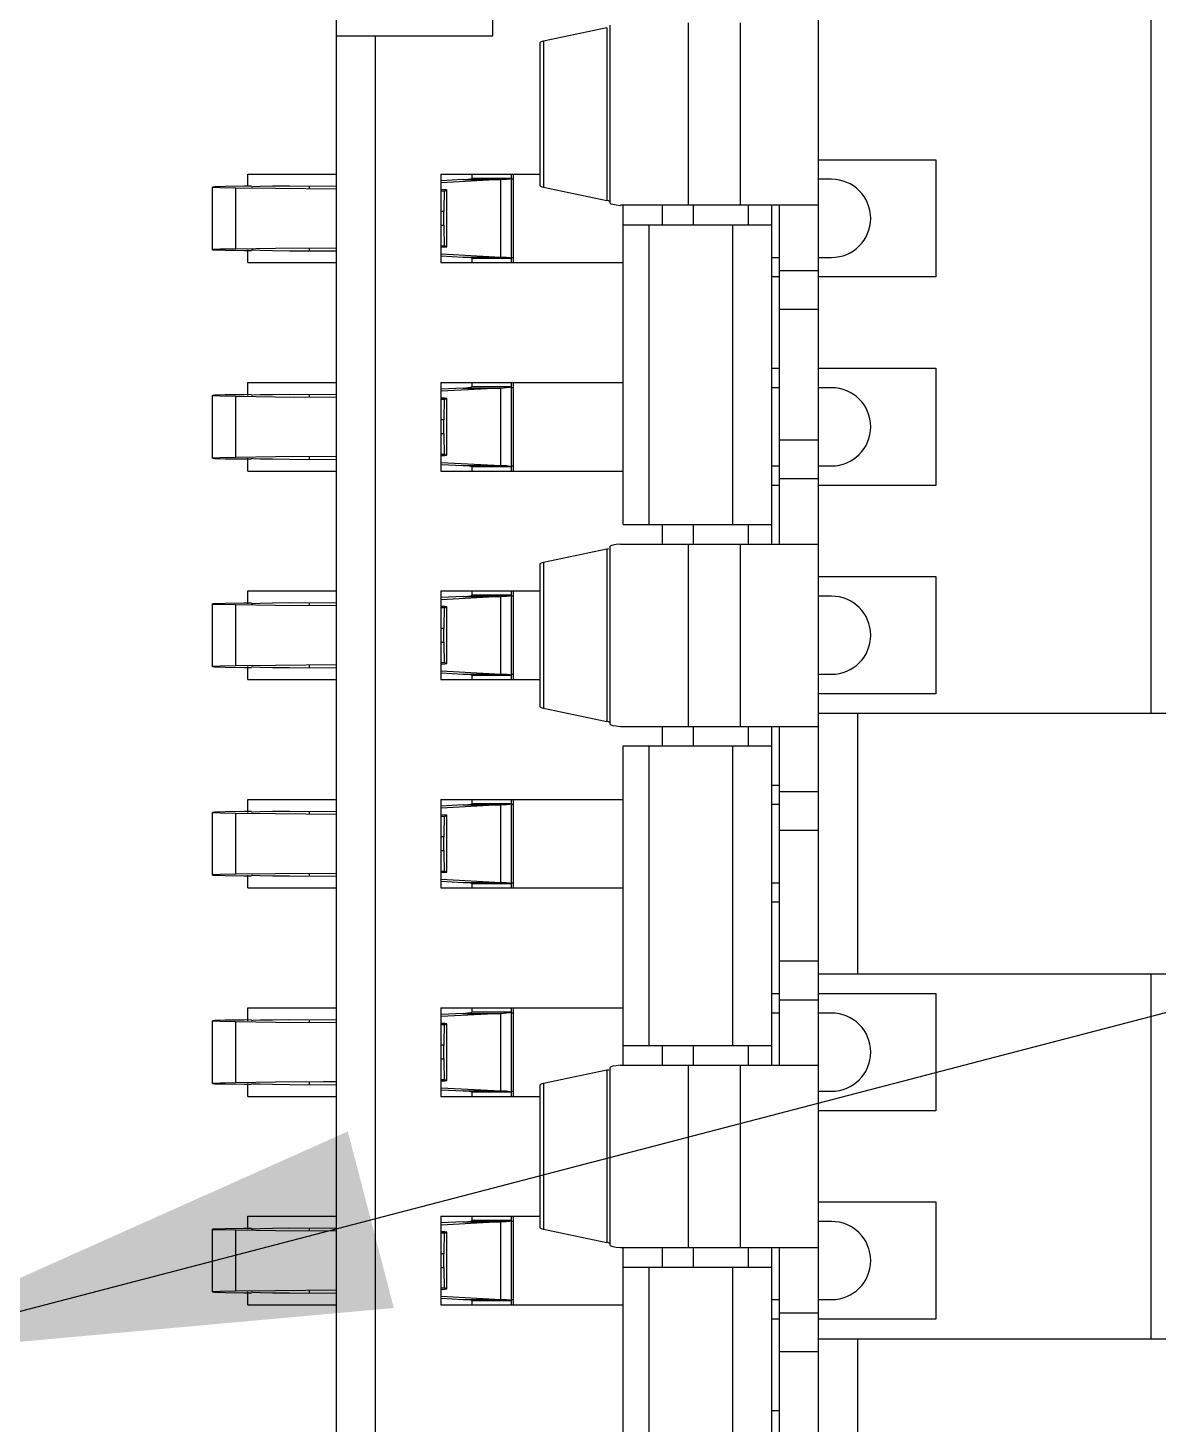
# Model space of a CAD drawing. Header units: millimetres. Extents: x 0 to 841, y 0 to 594.
# Drawn here: x 363.89 to 368.23, y 372.59 to 377.95 of the extents above; entities that cross this region are included whole.
import ezdxf

# ---------------------------------------------------------------- set-up
doc = ezdxf.new("R2010")
doc.units = ezdxf.units.MM
doc.header["$LTSCALE"] = 46.255
doc.layers.get('0').update_dxf_attribs({"linetype": 'CONTINUOUS'})
doc.layers.add('ASSEM_MEM', color=7, linetype='CONTINUOUS')
doc.layers.add('DETAIL', color=7, linetype='CONTINUOUS')
doc.styles.get("Standard").update_dxf_attribs({"font": 'txt', "width": 0.8})
doc.dimstyles.get("Standard").update_dxf_attribs({"dimtxt": 3, "dimasz": 2.1, "dimexe": 2, "dimexo": 1, "dimtad": 1, "dimzin": 0, "dimdsep": 46, "dimtxsty": 'STANDARD', "dimblk": '_FILLED', "dimblk1": '_FILLED', "dimblk2": '_FILLED', "dimcen": 0.09, "dimazin": 0, "dimtol": 1, "dimtp": 0.01, "dimtm": 0.01, "dimtfac": 1, "dimtofl": 0, "dimtmove": 0, "dimatfit": 3, "dimldrblk": '_FILLED', "dimfxl": 1, "dimtolj": 1, "dimtzin": 0, "dimarcsym": 0})

# ---------------------------------------------------------------- blocks, each defined once
blk = doc.blocks.new('_FILLED')
at = {"color": 0, "linetype": 'BYBLOCK'}
blk.add_solid([(0, 0), (-1, 0.1667), (-1, -0.1667)], dxfattribs=at)

msp = doc.modelspace()

# ---------------------------------------------------------------- linework, layer by layer
at = {"layer": 'ASSEM_MEM', "color": 7, "linetype": 'CONTINUOUS'}
for p, q in [((368.1997, 381.8649), (368.1997, 375.3149)), ((366.9247, 367.1649), (366.9247, 379.6649)), ((365.0747, 367.8149), (365.0747, 379.0149)), ((365.6747, 377.9149), (365.6747, 379.0149)), ((366.1127, 377.9458), (365.8688, 377.8947)), ((366.1127, 377.9458), (366.1127, 377.284)), ((366.1247, 377.2733), (366.1247, 377.9565)), ((366.4247, 377.9649), (366.4247, 377.2649)), ((366.6247, 377.2649), (366.6247, 377.9649)), ((365.0747, 377.9149), (365.6747, 377.9149)), ((365.2247, 368.9149), (365.2247, 377.9149)), ((365.8568, 377.3401), (365.8568, 377.8896)), ((365.8688, 377.8947), (365.8688, 377.3351)), ((366.9247, 377.4399), (367.3747, 377.4399)), ((367.3747, 377.4399), (367.3747, 376.9899)), ((364.7347, 377.3849), (365.0747, 377.3849)), ((364.7347, 377.3383), (364.7347, 377.3849)), ((364.8949, 377.3389), (364.8298, 377.3382)), ((364.8949, 377.3389), (365.0747, 377.34)), ((364.972, 377.3302), (364.972, 377.3394)), ((365.4747, 377.3849), (365.8568, 377.3849)), ((365.4747, 377.3849), (365.4747, 377.0449)), ((365.5604, 377.3638), (365.4761, 377.3592)), ((365.7052, 377.3638), (365.4765, 377.3513)), ((365.5604, 377.3638), (365.7052, 377.3638)), ((365.5947, 377.3849), (365.5947, 377.3691)), ((365.5947, 377.3691), (365.7447, 377.3691)), ((365.7447, 377.3682), (365.5947, 377.3682)), ((365.7052, 377.066), (365.7052, 377.3638)), ((365.7447, 377.3849), (365.7447, 377.3691)), ((365.7447, 377.3682), (365.7447, 377.0616)), ((365.7547, 377.3649), (365.7447, 377.3649)), ((365.7547, 377.0449), (365.7547, 377.3849)), ((366.9747, 377.3649), (366.9247, 377.3649)), ((364.5987, 377.0947), (364.5987, 377.3351)), ((364.6891, 377.3325), (364.841, 377.3305)), ((364.6891, 377.0973), (364.6891, 377.3325)), ((364.841, 377.3305), (365.0747, 377.3288)), ((365.4747, 377.3211), (365.4901, 377.3211)), ((365.4901, 377.3211), (365.498, 377.3236)), ((365.498, 377.3236), (365.4983, 377.3238)), ((365.498, 377.1062), (365.498, 377.3236)), ((365.4983, 377.106), (365.4983, 377.3238)), ((365.8688, 377.3351), (366.1127, 377.284)), ((365.4865, 377.2411), (365.4747, 377.2411)), ((365.4865, 377.1886), (365.4865, 377.2411)), ((366.9247, 377.2649), (366.1648, 377.2649)), ((366.1747, 376.0399), (366.1747, 377.2649)), ((366.3247, 377.2649), (366.3247, 377.1899)), ((366.4447, 377.1899), (366.4447, 377.2649)), ((366.6547, 377.2649), (366.6547, 377.1899)), ((366.7447, 375.9649), (366.7447, 377.2649)), ((366.7747, 375.9649), (366.7747, 377.2649)), ((365.4747, 377.1886), (365.4865, 377.1886)), ((366.1747, 377.1899), (366.7447, 377.1899)), ((366.2747, 376.0399), (366.2747, 377.1899)), ((366.5947, 377.1899), (366.5947, 376.0399)), ((364.8409, 377.0993), (364.6891, 377.0973)), ((364.7347, 377.0449), (364.7347, 377.0947)), ((364.8298, 377.0916), (364.8949, 377.0909)), ((365.0747, 377.101), (364.8409, 377.0993)), ((364.8949, 377.0909), (365.0747, 377.0898)), ((364.972, 377.0904), (364.972, 377.0996)), ((365.4901, 377.1087), (365.4747, 377.1087)), ((365.4765, 377.0785), (365.7052, 377.066)), ((365.4901, 377.1087), (365.498, 377.1062)), ((365.4983, 377.106), (365.498, 377.1062)), ((364.7347, 377.0449), (365.0747, 377.0449)), ((365.4747, 377.0449), (366.1747, 377.0449)), ((365.4761, 377.0706), (365.5604, 377.066)), ((365.5604, 377.066), (365.7052, 377.066)), ((365.7447, 377.0616), (365.5947, 377.0616)), ((365.7447, 377.0607), (365.5947, 377.0607)), ((365.5947, 377.0607), (365.5947, 377.0449)), ((365.7447, 377.0616), (365.7402, 377.0631)), ((365.7447, 377.0649), (365.7547, 377.0649)), ((365.7447, 377.0607), (365.7447, 377.0449)), ((366.7447, 377.0649), (366.7747, 377.0649)), ((366.9247, 377.0649), (366.9747, 377.0649)), ((366.7747, 376.9899), (366.7447, 376.9899)), ((366.7747, 377.0149), (366.9247, 377.0149)), ((367.3747, 376.9899), (366.9247, 376.9899)), ((366.9247, 376.8649), (366.7747, 376.8649)), ((366.7447, 376.6399), (366.7747, 376.6399)), ((366.9247, 376.6399), (367.3747, 376.6399)), ((367.3747, 376.6399), (367.3747, 376.1899)), ((364.5987, 376.2947), (364.5987, 376.5351)), ((364.7347, 376.5849), (365.0747, 376.5849)), ((364.7347, 376.5351), (364.7347, 376.5849)), ((364.8949, 376.5389), (364.8298, 376.5382)), ((364.8949, 376.5389), (365.0747, 376.54)), ((364.972, 376.5302), (364.972, 376.5394)), ((365.4747, 376.5849), (366.1747, 376.5849)), ((365.4747, 376.5849), (365.4747, 376.2449)), ((365.5604, 376.5638), (365.4761, 376.5592)), ((365.7052, 376.5638), (365.4765, 376.5513)), ((365.5604, 376.5638), (365.7052, 376.5638)), ((365.5947, 376.5849), (365.5947, 376.5691)), ((365.5947, 376.5691), (365.7447, 376.5691)), ((365.7447, 376.5682), (365.5947, 376.5682)), ((365.7052, 376.266), (365.7052, 376.5638)), ((365.7447, 376.5849), (365.7447, 376.5691)), ((365.7447, 376.5682), (365.7447, 376.2616)), ((365.7547, 376.5649), (365.7447, 376.5649)), ((365.7547, 376.2449), (365.7547, 376.5849)), ((366.7747, 376.5649), (366.7447, 376.5649)), ((366.9747, 376.5649), (366.9247, 376.5649)), ((364.6891, 376.5325), (364.841, 376.5305)), ((364.6891, 376.2973), (364.6891, 376.5325)), ((364.841, 376.5305), (365.0747, 376.5288)), ((365.4747, 376.5211), (365.4901, 376.5211)), ((365.4901, 376.5211), (365.498, 376.5236)), ((365.498, 376.5236), (365.4983, 376.5238)), ((365.498, 376.3062), (365.498, 376.5236)), ((365.4983, 376.306), (365.4983, 376.5238)), ((365.4865, 376.4411), (365.4747, 376.4411)), ((365.4865, 376.3886), (365.4865, 376.4411)), ((365.4747, 376.3886), (365.4865, 376.3886)), ((366.7747, 376.3649), (366.9247, 376.3649)), ((364.8409, 376.2993), (364.6891, 376.2973)), ((364.7347, 376.2449), (364.7347, 376.2947)), ((364.8298, 376.2916), (364.8949, 376.2909)), ((365.0747, 376.301), (364.8409, 376.2993)), ((364.8949, 376.2909), (365.0747, 376.2898)), ((364.972, 376.2904), (364.972, 376.2996)), ((365.4901, 376.3087), (365.4747, 376.3087)), ((365.4761, 376.2706), (365.5604, 376.266)), ((365.4765, 376.2785), (365.7052, 376.266)), ((365.4901, 376.3087), (365.498, 376.3062)), ((365.4983, 376.306), (365.498, 376.3062)), ((364.7347, 376.2449), (365.0747, 376.2449)), ((365.4747, 376.2449), (366.1747, 376.2449)), ((365.5604, 376.266), (365.7052, 376.266)), ((365.7447, 376.2616), (365.5947, 376.2616)), ((365.7447, 376.2607), (365.5947, 376.2607)), ((365.5947, 376.2607), (365.5947, 376.2449)), ((365.7447, 376.2616), (365.7402, 376.2631)), ((365.7447, 376.2649), (365.7547, 376.2649)), ((365.7447, 376.2607), (365.7447, 376.2449)), ((366.7447, 376.2649), (366.7747, 376.2649)), ((366.9247, 376.2149), (366.7747, 376.2149)), ((366.9247, 376.2649), (366.9747, 376.2649)), ((366.7747, 376.1899), (366.7447, 376.1899)), ((367.3747, 376.1899), (366.9247, 376.1899)), ((366.1747, 376.0399), (366.7447, 376.0399)), ((366.3247, 376.0399), (366.3247, 375.9649)), ((366.4447, 375.9649), (366.4447, 376.0399)), ((366.6547, 376.0399), (366.6547, 375.9649)), ((366.1127, 375.9458), (365.8688, 375.8947)), ((366.1127, 375.9458), (366.1127, 375.284)), ((366.1247, 375.2733), (366.1247, 375.9565)), ((366.1648, 375.9649), (366.9247, 375.9649)), ((366.4247, 375.9649), (366.4247, 375.2649)), ((366.6247, 375.2649), (366.6247, 375.9649)), ((365.8688, 375.8947), (365.8688, 375.3351)), ((365.8568, 375.3401), (365.8568, 375.8896)), ((366.9247, 375.8399), (367.3747, 375.8399)), ((367.3747, 375.8399), (367.3747, 375.3899)), ((364.7347, 375.7849), (365.0747, 375.7849)), ((364.7347, 375.7351), (364.7347, 375.7849)), ((365.4747, 375.7849), (365.8568, 375.7849)), ((365.4747, 375.7849), (365.4747, 375.4449)), ((365.5947, 375.7849), (365.5947, 375.7691)), ((365.7447, 375.7849), (365.7447, 375.7691)), ((365.7547, 375.4449), (365.7547, 375.7849)), ((364.5987, 375.4947), (364.5987, 375.7351)), ((364.6891, 375.7325), (364.841, 375.7305)), ((364.6891, 375.4973), (364.6891, 375.7325)), ((364.8949, 375.7389), (364.8298, 375.7382)), ((364.8949, 375.7389), (365.0747, 375.74)), ((364.972, 375.7302), (364.972, 375.7394)), ((365.5604, 375.7638), (365.4761, 375.7592)), ((365.7052, 375.7638), (365.4765, 375.7513)), ((365.5604, 375.7638), (365.7052, 375.7638)), ((365.5947, 375.7691), (365.7447, 375.7691)), ((365.7447, 375.7682), (365.5947, 375.7682)), ((365.7052, 375.466), (365.7052, 375.7638)), ((365.7447, 375.7682), (365.7447, 375.4616)), ((365.7547, 375.7649), (365.7447, 375.7649)), ((366.9747, 375.7649), (366.9247, 375.7649)), ((364.841, 375.7305), (365.0747, 375.7288)), ((365.4747, 375.7211), (365.4901, 375.7211)), ((365.4901, 375.7211), (365.498, 375.7236)), ((365.498, 375.7236), (365.4983, 375.7238)), ((365.498, 375.5062), (365.498, 375.7236)), ((365.4983, 375.506), (365.4983, 375.7238)), ((365.4865, 375.6411), (365.4747, 375.6411)), ((365.4865, 375.5886), (365.4865, 375.6411)), ((365.4747, 375.5886), (365.4865, 375.5886)), ((364.8409, 375.4993), (364.6891, 375.4973)), ((364.7347, 375.4449), (364.7347, 375.4947)), ((364.8298, 375.4916), (364.8949, 375.4909)), ((365.0747, 375.501), (364.8409, 375.4993)), ((364.8949, 375.4909), (365.0747, 375.4898)), ((364.972, 375.4904), (364.972, 375.4996)), ((365.4901, 375.5087), (365.4747, 375.5087)), ((365.4761, 375.4706), (365.5604, 375.466)), ((365.4765, 375.4785), (365.7052, 375.466)), ((365.4901, 375.5087), (365.498, 375.5062)), ((365.4983, 375.506), (365.498, 375.5062)), ((365.5604, 375.466), (365.7052, 375.466)), ((365.7447, 375.4649), (365.7547, 375.4649)), ((366.9247, 375.4649), (366.9747, 375.4649)), ((364.7347, 375.4449), (365.0747, 375.4449)), ((365.4747, 375.4449), (365.8568, 375.4449)), ((365.7447, 375.4616), (365.5947, 375.4616)), ((365.7447, 375.4607), (365.5947, 375.4607)), ((365.5947, 375.4607), (365.5947, 375.4449)), ((365.7447, 375.4616), (365.7402, 375.4631)), ((365.7447, 375.4607), (365.7447, 375.4449)), ((367.3747, 375.3899), (366.9247, 375.3899)), ((365.8688, 375.3351), (366.1127, 375.284)), ((368.5547, 375.3149), (366.9247, 375.3149)), ((367.0747, 374.3149), (367.0747, 375.3149)), ((366.1648, 375.2649), (366.9247, 375.2649)), ((366.3247, 375.2649), (366.3247, 375.1899)), ((366.4447, 375.1899), (366.4447, 375.2649)), ((366.6547, 375.2649), (366.6547, 375.1899)), ((366.7447, 373.9649), (366.7447, 375.2649)), ((366.7747, 373.9649), (366.7747, 375.2649)), ((366.1747, 375.1899), (366.7447, 375.1899)), ((366.1747, 373.9649), (366.1747, 375.1899)), ((366.2747, 374.0399), (366.2747, 375.1899)), ((366.5947, 375.1899), (366.5947, 374.0399)), ((366.7447, 375.0399), (366.7747, 375.0399)), ((364.7347, 374.9849), (365.0747, 374.9849)), ((364.7347, 374.9351), (364.7347, 374.9849)), ((365.4747, 374.9849), (366.1747, 374.9849)), ((365.4747, 374.9849), (365.4747, 374.6449)), ((365.5947, 374.9849), (365.5947, 374.9691)), ((365.7447, 374.9849), (365.7447, 374.9691)), ((365.7547, 374.6449), (365.7547, 374.9849)), ((366.7747, 375.0149), (366.9247, 375.0149)), ((364.5987, 374.6947), (364.5987, 374.9351)), ((364.6891, 374.9325), (364.841, 374.9305)), ((364.6891, 374.6973), (364.6891, 374.9325)), ((364.8949, 374.9389), (364.8298, 374.9382)), ((364.841, 374.9305), (365.0747, 374.9288)), ((364.8949, 374.9389), (365.0747, 374.94)), ((364.972, 374.9302), (364.972, 374.9394)), ((365.5604, 374.9638), (365.4761, 374.9592)), ((365.7052, 374.9638), (365.4765, 374.9513)), ((365.5604, 374.9638), (365.7052, 374.9638)), ((365.5947, 374.9691), (365.7447, 374.9691)), ((365.7447, 374.9682), (365.5947, 374.9682)), ((365.7052, 374.666), (365.7052, 374.9638)), ((365.7447, 374.9682), (365.7447, 374.6616)), ((365.7547, 374.9649), (365.7447, 374.9649)), ((366.7747, 374.9649), (366.7447, 374.9649)), ((365.4747, 374.9211), (365.4901, 374.9211)), ((365.4901, 374.9211), (365.498, 374.9236)), ((365.498, 374.9236), (365.4983, 374.9238)), ((365.498, 374.7062), (365.498, 374.9236)), ((365.4983, 374.706), (365.4983, 374.9238)), ((365.4865, 374.8411), (365.4747, 374.8411)), ((365.4865, 374.7886), (365.4865, 374.8411)), ((366.9247, 374.8649), (366.7747, 374.8649)), ((365.4747, 374.7886), (365.4865, 374.7886)), ((364.8409, 374.6993), (364.6891, 374.6973)), ((364.7347, 374.6449), (364.7347, 374.6947)), ((364.8298, 374.6916), (364.8949, 374.6909)), ((365.0747, 374.701), (364.8409, 374.6993)), ((364.8949, 374.6909), (365.0747, 374.6898)), ((364.972, 374.6904), (364.972, 374.6996)), ((365.4901, 374.7087), (365.4747, 374.7087)), ((365.4761, 374.6706), (365.5604, 374.666)), ((365.4765, 374.6785), (365.7052, 374.666)), ((365.4901, 374.7087), (365.498, 374.7062)), ((365.4983, 374.706), (365.498, 374.7062)), ((365.5604, 374.666), (365.7052, 374.666)), ((365.7447, 374.6616), (365.5947, 374.6616)), ((365.7447, 374.6607), (365.5947, 374.6607)), ((365.5947, 374.6607), (365.5947, 374.6449)), ((365.7447, 374.6616), (365.7402, 374.6631)), ((365.7447, 374.6649), (365.7547, 374.6649)), ((365.7447, 374.6607), (365.7447, 374.6449)), ((366.7447, 374.6649), (366.7747, 374.6649)), ((364.7347, 374.6449), (365.0747, 374.6449)), ((365.4747, 374.6449), (366.1747, 374.6449)), ((366.7747, 374.5899), (366.7447, 374.5899)), ((366.7747, 374.3649), (366.9247, 374.3649)), ((366.9247, 374.3149), (368.5547, 374.3149)), ((368.1997, 374.3149), (368.1997, 372.9149)), ((366.7447, 374.2399), (366.7747, 374.2399)), ((366.9247, 374.2399), (367.3747, 374.2399)), ((367.3747, 374.2399), (367.3747, 373.7899)), ((364.7347, 374.1849), (365.0747, 374.1849)), ((364.7347, 374.1351), (364.7347, 374.1849)), ((365.4747, 374.1849), (366.1747, 374.1849)), ((365.4747, 374.1849), (365.4747, 373.8449)), ((365.5947, 374.1849), (365.5947, 374.1691)), ((365.7447, 374.1849), (365.7447, 374.1691)), ((365.7547, 373.8449), (365.7547, 374.1849)), ((366.9247, 374.2149), (366.7747, 374.2149)), ((364.5987, 373.8947), (364.5987, 374.1351)), ((364.6891, 374.1325), (364.841, 374.1305)), ((364.6891, 373.8973), (364.6891, 374.1325)), ((364.8949, 374.1389), (364.8298, 374.1382)), ((364.841, 374.1305), (365.0747, 374.1288)), ((364.8949, 374.1389), (365.0747, 374.14)), ((364.972, 374.1302), (364.972, 374.1394)), ((365.5604, 374.1638), (365.4761, 374.1592)), ((365.7052, 374.1638), (365.4765, 374.1513)), ((365.4901, 374.1211), (365.498, 374.1236)), ((365.498, 374.1236), (365.4983, 374.1238)), ((365.498, 373.9062), (365.498, 374.1236)), ((365.4983, 373.906), (365.4983, 374.1238)), ((365.5604, 374.1638), (365.7052, 374.1638)), ((365.5947, 374.1691), (365.7447, 374.1691)), ((365.7447, 374.1682), (365.5947, 374.1682)), ((365.7052, 373.866), (365.7052, 374.1638)), ((365.7447, 374.1682), (365.7447, 373.8616)), ((365.7547, 374.1649), (365.7447, 374.1649)), ((366.7747, 374.1649), (366.7447, 374.1649)), ((366.9747, 374.1649), (366.9247, 374.1649)), ((365.4747, 374.1211), (365.4901, 374.1211)), ((365.4865, 374.0411), (365.4747, 374.0411)), ((365.4865, 373.9886), (365.4865, 374.0411)), ((366.1747, 374.0399), (366.7447, 374.0399)), ((366.3247, 374.0399), (366.3247, 373.9649)), ((366.4447, 373.9649), (366.4447, 374.0399)), ((366.6547, 374.0399), (366.6547, 373.9649)), ((365.4747, 373.9886), (365.4865, 373.9886)), ((366.1648, 373.9649), (366.9247, 373.9649)), ((366.4247, 373.9649), (366.4247, 373.2649)), ((366.6247, 373.2649), (366.6247, 373.9649)), ((366.1127, 373.9458), (365.8688, 373.8947)), ((366.1127, 373.9458), (366.1127, 373.284)), ((366.1247, 373.2733), (366.1247, 373.9565)), ((364.8409, 373.8993), (364.6891, 373.8973)), ((364.7347, 373.8449), (364.7347, 373.8947)), ((364.8298, 373.8916), (364.8949, 373.8909)), ((364.8949, 373.8909), (365.0747, 373.8898)), ((364.972, 373.8904), (364.972, 373.8996)), ((365.4901, 373.9087), (365.4747, 373.9087)), ((365.4761, 373.8706), (365.5604, 373.866)), ((365.4765, 373.8785), (365.7052, 373.866)), ((365.4901, 373.9087), (365.498, 373.9062)), ((365.4983, 373.906), (365.498, 373.9062)), ((365.5604, 373.866), (365.7052, 373.866)), ((365.7447, 373.8616), (365.5947, 373.8616)), ((365.7447, 373.8607), (365.5947, 373.8607)), ((365.5947, 373.8607), (365.5947, 373.8449)), ((365.7447, 373.8616), (365.7402, 373.8631)), ((365.7447, 373.8649), (365.7547, 373.8649)), ((365.7447, 373.8607), (365.7447, 373.8449)), ((365.8568, 373.3401), (365.8568, 373.8896)), ((365.8688, 373.8947), (365.8688, 373.3351)), ((366.9247, 373.8649), (366.9747, 373.8649)), ((364.7347, 373.8449), (365.0747, 373.8449)), ((365.4747, 373.8449), (365.8568, 373.8449)), ((367.3747, 373.7899), (366.9247, 373.7899)), ((366.9247, 373.4399), (367.3747, 373.4399)), ((367.3747, 373.4399), (367.3747, 372.9899)), ((364.7347, 373.3849), (365.0747, 373.3849)), ((364.7347, 373.3351), (364.7347, 373.3849)), ((365.4747, 373.3849), (365.8568, 373.3849)), ((365.4747, 373.3849), (365.4747, 373.0449)), ((365.5947, 373.3849), (365.5947, 373.3691)), ((365.7447, 373.3849), (365.7447, 373.3691)), ((365.7547, 373.0449), (365.7547, 373.3849)), ((364.5987, 373.0947), (364.5987, 373.3351)), ((364.6891, 373.3325), (364.841, 373.3305)), ((364.6891, 373.0973), (364.6891, 373.3325)), ((364.8949, 373.3389), (364.8298, 373.3382)), ((364.841, 373.3305), (365.0747, 373.3288)), ((364.8949, 373.3389), (365.0747, 373.34)), ((364.972, 373.3302), (364.972, 373.3394)), ((365.4747, 373.3211), (365.4901, 373.3211)), ((365.5604, 373.3638), (365.4761, 373.3592)), ((365.7052, 373.3638), (365.4765, 373.3513)), ((365.4901, 373.3211), (365.498, 373.3236)), ((365.498, 373.3236), (365.4983, 373.3238)), ((365.498, 373.1062), (365.498, 373.3236)), ((365.4983, 373.106), (365.4983, 373.3238)), ((365.5604, 373.3638), (365.7052, 373.3638)), ((365.5947, 373.3691), (365.7447, 373.3691)), ((365.7447, 373.3682), (365.5947, 373.3682)), ((365.7052, 373.066), (365.7052, 373.3638)), ((365.7447, 373.3682), (365.7447, 373.0616)), ((365.7547, 373.3649), (365.7447, 373.3649)), ((365.8688, 373.3351), (366.1127, 373.284)), ((366.9747, 373.3649), (366.9247, 373.3649)), ((365.4865, 373.2411), (365.4747, 373.2411)), ((365.4865, 373.1886), (365.4865, 373.2411)), ((366.1648, 373.2649), (366.9247, 373.2649)), ((366.1747, 372.0399), (366.1747, 373.2649)), ((366.3247, 373.2649), (366.3247, 373.1899)), ((366.4447, 373.1899), (366.4447, 373.2649)), ((366.6547, 373.2649), (366.6547, 373.1899)), ((366.7447, 371.9649), (366.7447, 373.2649)), ((366.7747, 371.9649), (366.7747, 373.2649)), ((365.4747, 373.1886), (365.4865, 373.1886)), ((366.1747, 373.1899), (366.7447, 373.1899)), ((366.2747, 372.0399), (366.2747, 373.1899)), ((366.5947, 373.1899), (366.5947, 372.0399)), ((365.4901, 373.1087), (365.4747, 373.1087)), ((365.4901, 373.1087), (365.498, 373.1062)), ((365.4983, 373.106), (365.498, 373.1062)), ((364.8409, 373.0993), (364.6891, 373.0973)), ((364.7347, 373.0449), (364.7347, 373.0947)), ((364.8298, 373.0916), (364.8949, 373.0909)), ((365.0747, 373.101), (364.8409, 373.0993)), ((364.8949, 373.0909), (365.0747, 373.0898)), ((364.972, 373.0904), (364.972, 373.0996)), ((365.4761, 373.0706), (365.5604, 373.066)), ((365.4765, 373.0785), (365.7052, 373.066)), ((365.5604, 373.066), (365.7052, 373.066)), ((365.7447, 373.0616), (365.5947, 373.0616)), ((365.7447, 373.0607), (365.5947, 373.0607)), ((365.5947, 373.0607), (365.5947, 373.0449)), ((365.7447, 373.0616), (365.7402, 373.0631)), ((365.7447, 373.0649), (365.7547, 373.0649)), ((365.7447, 373.0607), (365.7447, 373.0449)), ((366.7447, 373.0649), (366.7747, 373.0649)), ((366.9247, 373.0649), (366.9747, 373.0649)), ((364.7347, 373.0449), (365.0747, 373.0449)), ((365.4747, 373.0449), (366.1747, 373.0449)), ((366.7747, 373.0149), (366.9247, 373.0149)), ((366.7747, 372.9899), (366.7447, 372.9899)), ((367.3747, 372.9899), (366.9247, 372.9899)), ((366.9247, 372.9149), (368.5547, 372.9149)), ((367.0747, 371.9149), (367.0747, 372.9149)), ((366.9247, 372.8649), (366.7747, 372.8649)), ((366.7447, 372.6399), (366.7747, 372.6399))]:
    msp.add_line(p, q, dxfattribs=at)
for points in [[(365.5604, 377.3638), (365.5794, 377.3653), (365.5908, 377.3667), (365.5947, 377.3682)], [(365.7052, 377.3638), (365.7271, 377.3653), (365.7403, 377.3667), (365.7447, 377.3682)], [(364.7486, 377.3384), (364.7203, 377.3382), (364.6481, 377.3371), (364.6071, 377.336), (364.5987, 377.3351)], [(364.5987, 377.3351), (364.6003, 377.3348), (364.6284, 377.3336), (364.6891, 377.3325)], [(364.8298, 377.3382), (364.7816, 377.3371), (364.7543, 377.336), (364.7487, 377.3351)], [(365.4983, 377.3238), (365.4904, 377.3248), (365.4747, 377.3254)], [(365.4901, 377.3211), (365.4887, 377.3148), (365.4875, 377.2973), (365.4867, 377.2712), (365.4865, 377.2411)], [(365.4865, 377.1886), (365.4867, 377.1586), (365.4875, 377.1325), (365.4887, 377.115), (365.4901, 377.1087)], [(364.6891, 377.0973), (364.6284, 377.0962), (364.6003, 377.095), (364.5987, 377.0947)], [(364.5987, 377.0947), (364.6071, 377.0938), (364.6482, 377.0926), (364.7204, 377.0916), (364.7486, 377.0914)], [(364.7487, 377.0947), (364.7543, 377.0938), (364.7817, 377.0926), (364.8298, 377.0916)], [(365.4747, 377.1044), (365.4903, 377.105), (365.4983, 377.106)], [(365.5947, 377.0616), (365.5908, 377.0631), (365.5794, 377.0645), (365.5604, 377.066)], [(365.7402, 377.0631), (365.7271, 377.0645), (365.7052, 377.066)], [(364.7486, 376.5384), (364.7203, 376.5382), (364.6481, 376.5371), (364.6071, 376.536), (364.5987, 376.5351)], [(364.5987, 376.5351), (364.6003, 376.5348), (364.6284, 376.5336), (364.6891, 376.5325)], [(364.8298, 376.5382), (364.7816, 376.5371), (364.7543, 376.536), (364.7487, 376.5351)], [(365.5604, 376.5638), (365.5794, 376.5653), (365.5908, 376.5667), (365.5947, 376.5682)], [(365.7052, 376.5638), (365.7271, 376.5653), (365.7403, 376.5667), (365.7447, 376.5682)], [(365.4983, 376.5238), (365.4904, 376.5248), (365.4747, 376.5254)], [(365.4901, 376.5211), (365.4887, 376.5148), (365.4875, 376.4973), (365.4867, 376.4712), (365.4865, 376.4411)], [(365.4865, 376.3886), (365.4867, 376.3586), (365.4875, 376.3325), (365.4887, 376.315), (365.4901, 376.3087)], [(364.6891, 376.2973), (364.6284, 376.2962), (364.6003, 376.295), (364.5987, 376.2947)], [(364.5987, 376.2947), (364.6071, 376.2938), (364.6482, 376.2926), (364.7204, 376.2916), (364.7486, 376.2914)], [(364.7487, 376.2947), (364.7543, 376.2938), (364.7817, 376.2926), (364.8298, 376.2916)], [(365.4747, 376.3044), (365.4903, 376.305), (365.4983, 376.306)], [(365.5947, 376.2616), (365.5908, 376.2631), (365.5794, 376.2645), (365.5604, 376.266)], [(365.7402, 376.2631), (365.7271, 376.2645), (365.7052, 376.266)], [(364.7486, 375.7384), (364.7203, 375.7382), (364.6481, 375.7371), (364.6071, 375.736), (364.5987, 375.7351)], [(364.5987, 375.7351), (364.6003, 375.7348), (364.6284, 375.7336), (364.6891, 375.7325)], [(364.8298, 375.7382), (364.7816, 375.7371), (364.7543, 375.736), (364.7487, 375.7351)], [(365.5604, 375.7638), (365.5794, 375.7653), (365.5908, 375.7667), (365.5947, 375.7682)], [(365.7052, 375.7638), (365.7271, 375.7653), (365.7403, 375.7667), (365.7447, 375.7682)], [(365.4983, 375.7238), (365.4904, 375.7248), (365.4747, 375.7254)], [(365.4901, 375.7211), (365.4887, 375.7148), (365.4875, 375.6973), (365.4867, 375.6712), (365.4865, 375.6411)], [(365.4865, 375.5886), (365.4867, 375.5586), (365.4875, 375.5325), (365.4887, 375.515), (365.4901, 375.5087)], [(364.6891, 375.4973), (364.6284, 375.4962), (364.6003, 375.495), (364.5987, 375.4947)], [(364.5987, 375.4947), (364.6071, 375.4938), (364.6482, 375.4926), (364.7204, 375.4916), (364.7486, 375.4914)], [(364.7487, 375.4947), (364.7543, 375.4938), (364.7817, 375.4926), (364.8298, 375.4916)], [(365.4747, 375.5044), (365.4903, 375.505), (365.4983, 375.506)], [(365.5947, 375.4616), (365.5908, 375.4631), (365.5794, 375.4645), (365.5604, 375.466)], [(365.7402, 375.4631), (365.7271, 375.4645), (365.7052, 375.466)], [(364.7486, 374.9384), (364.7203, 374.9382), (364.6481, 374.9371), (364.6071, 374.936), (364.5987, 374.9351)], [(364.5987, 374.9351), (364.6003, 374.9348), (364.6284, 374.9336), (364.6891, 374.9325)], [(364.8298, 374.9382), (364.7816, 374.9371), (364.7543, 374.936), (364.7487, 374.9351)], [(365.5604, 374.9638), (365.5794, 374.9653), (365.5908, 374.9667), (365.5947, 374.9682)], [(365.7052, 374.9638), (365.7271, 374.9653), (365.7403, 374.9667), (365.7447, 374.9682)], [(365.4983, 374.9238), (365.4904, 374.9248), (365.4747, 374.9254)], [(365.4901, 374.9211), (365.4887, 374.9148), (365.4875, 374.8973), (365.4867, 374.8712), (365.4865, 374.8411)], [(365.4865, 374.7886), (365.4867, 374.7586), (365.4875, 374.7325), (365.4887, 374.715), (365.4901, 374.7087)], [(364.6891, 374.6973), (364.6284, 374.6962), (364.6003, 374.695), (364.5987, 374.6947)], [(364.5987, 374.6947), (364.6071, 374.6938), (364.6482, 374.6926), (364.7204, 374.6916), (364.7486, 374.6914)], [(364.7487, 374.6947), (364.7543, 374.6938), (364.7817, 374.6926), (364.8298, 374.6916)], [(365.4747, 374.7044), (365.4903, 374.705), (365.4983, 374.706)], [(365.5947, 374.6616), (365.5908, 374.6631), (365.5794, 374.6645), (365.5604, 374.666)], [(365.7402, 374.6631), (365.7271, 374.6645), (365.7052, 374.666)], [(364.7486, 374.1384), (364.7203, 374.1382), (364.6481, 374.1371), (364.6071, 374.136), (364.5987, 374.1351)], [(364.5987, 374.1351), (364.6003, 374.1348), (364.6284, 374.1336), (364.6891, 374.1325)], [(364.8298, 374.1382), (364.7816, 374.1371), (364.7543, 374.136), (364.7487, 374.1351)], [(365.4983, 374.1238), (365.4904, 374.1248), (365.4747, 374.1254)], [(365.5604, 374.1638), (365.5794, 374.1653), (365.5908, 374.1667), (365.5947, 374.1682)], [(365.7052, 374.1638), (365.7271, 374.1653), (365.7403, 374.1667), (365.7447, 374.1682)], [(365.4901, 374.1211), (365.4887, 374.1148), (365.4875, 374.0973), (365.4867, 374.0712), (365.4865, 374.0411)], [(365.4865, 373.9886), (365.4867, 373.9586), (365.4875, 373.9325), (365.4887, 373.915), (365.4901, 373.9087)], [(364.6891, 373.8973), (364.6284, 373.8962), (364.6003, 373.895), (364.5987, 373.8947)], [(364.5987, 373.8947), (364.6071, 373.8938), (364.6482, 373.8926), (364.7204, 373.8916), (364.7486, 373.8914)], [(364.7487, 373.8947), (364.7543, 373.8938), (364.7817, 373.8926), (364.8298, 373.8916)], [(365.0747, 373.901), (365.0253, 373.9008), (364.8409, 373.8993)], [(365.4747, 373.9044), (365.4903, 373.905), (365.4983, 373.906)], [(365.5947, 373.8616), (365.5908, 373.8631), (365.5794, 373.8645), (365.5604, 373.866)], [(365.7402, 373.8631), (365.7271, 373.8645), (365.7052, 373.866)], [(364.7486, 373.3384), (364.7203, 373.3382), (364.6481, 373.3371), (364.6071, 373.336), (364.5987, 373.3351)], [(364.5987, 373.3351), (364.6003, 373.3348), (364.6284, 373.3336), (364.6891, 373.3325)], [(364.8298, 373.3382), (364.7816, 373.3371), (364.7543, 373.336), (364.7487, 373.3351)], [(365.4983, 373.3238), (365.4904, 373.3248), (365.4747, 373.3254)], [(365.4901, 373.3211), (365.4887, 373.3148), (365.4875, 373.2973), (365.4867, 373.2712), (365.4865, 373.2411)], [(365.5604, 373.3638), (365.5794, 373.3653), (365.5908, 373.3667), (365.5947, 373.3682)], [(365.7052, 373.3638), (365.7271, 373.3653), (365.7403, 373.3667), (365.7447, 373.3682)], [(365.4865, 373.1886), (365.4867, 373.1586), (365.4875, 373.1325), (365.4887, 373.115), (365.4901, 373.1087)], [(365.4747, 373.1044), (365.4903, 373.105), (365.4983, 373.106)], [(364.6891, 373.0973), (364.6284, 373.0962), (364.6003, 373.095), (364.5987, 373.0947)], [(364.5987, 373.0947), (364.6071, 373.0938), (364.6482, 373.0926), (364.7204, 373.0916), (364.7486, 373.0914)], [(364.7487, 373.0947), (364.7543, 373.0938), (364.7817, 373.0926), (364.8298, 373.0916)], [(365.5947, 373.0616), (365.5908, 373.0631), (365.5794, 373.0645), (365.5604, 373.066)], [(365.7402, 373.0631), (365.7271, 373.0645), (365.7052, 373.066)]]:
    msp.add_lwpolyline(points, dxfattribs=at)
for centre in [(366.9747, 377.2149), (366.9747, 376.4149), (366.9747, 375.6149), (366.9747, 374.0149), (366.9747, 373.2149)]:
    msp.add_arc(centre, 0.15, 270, 90, dxfattribs=at)
for centre, major_axis, start_param, end_param in [((366.2068, 377.8896), (0.35, 0), 2.879793, 3.141593), ((366.2068, 377.3401), (0.35, 0), -3.141593, -2.879793), ((365.7747, 377.2789), (0.35, 0), 0, 0.261799), ((366.4247, 377.2733), (0.3, 0), 3.141593, 3.665191), ((365.7747, 375.9509), (0.35, 0), -0.261799, -0.174611), ((366.4247, 375.9565), (0.3, 0), 2.617994, 3.141593), ((366.2068, 375.8896), (0.35, 0), 2.879793, 3.141593), ((366.2068, 375.3401), (0.35, 0), -3.141593, -2.879793), ((365.7747, 375.2789), (0.35, 0), 0, 0.261799), ((366.4247, 375.2733), (0.3, 0), -3.141593, -2.617994), ((366.4247, 373.9565), (0.3, 0), 2.617994, 3.141593), ((365.7747, 373.9509), (0.35, 0), -0.261799, -0.174611), ((366.2068, 373.8896), (0.35, 0), 2.879793, 3.141593), ((366.2068, 373.3401), (0.35, 0), -3.141593, -2.879793), ((365.7747, 373.2789), (0.35, 0), 0, 0.261799), ((366.4247, 373.2733), (0.3, 0), -3.141593, -2.617994)]:
    msp.add_ellipse(centre, major_axis=major_axis, ratio=0.05608, start_param=start_param, end_param=end_param, dxfattribs=at)

# ---------------------------------------------------------------- leaders
at = {"layer": 'DETAIL', "color": 7, "linetype": 'CONTINUOUS'}
for points in [[(351.1897, 394.4249), (358.3746, 348.257), (374.6212, 338.7161)], [(363.1747, 372.8414), (387.0729, 379.0775)]]:
    msp.add_leader(points, dimstyle='STANDARD', override={"dimtad": 0}, dxfattribs=at)

doc.saveas('drawing.dxf')
